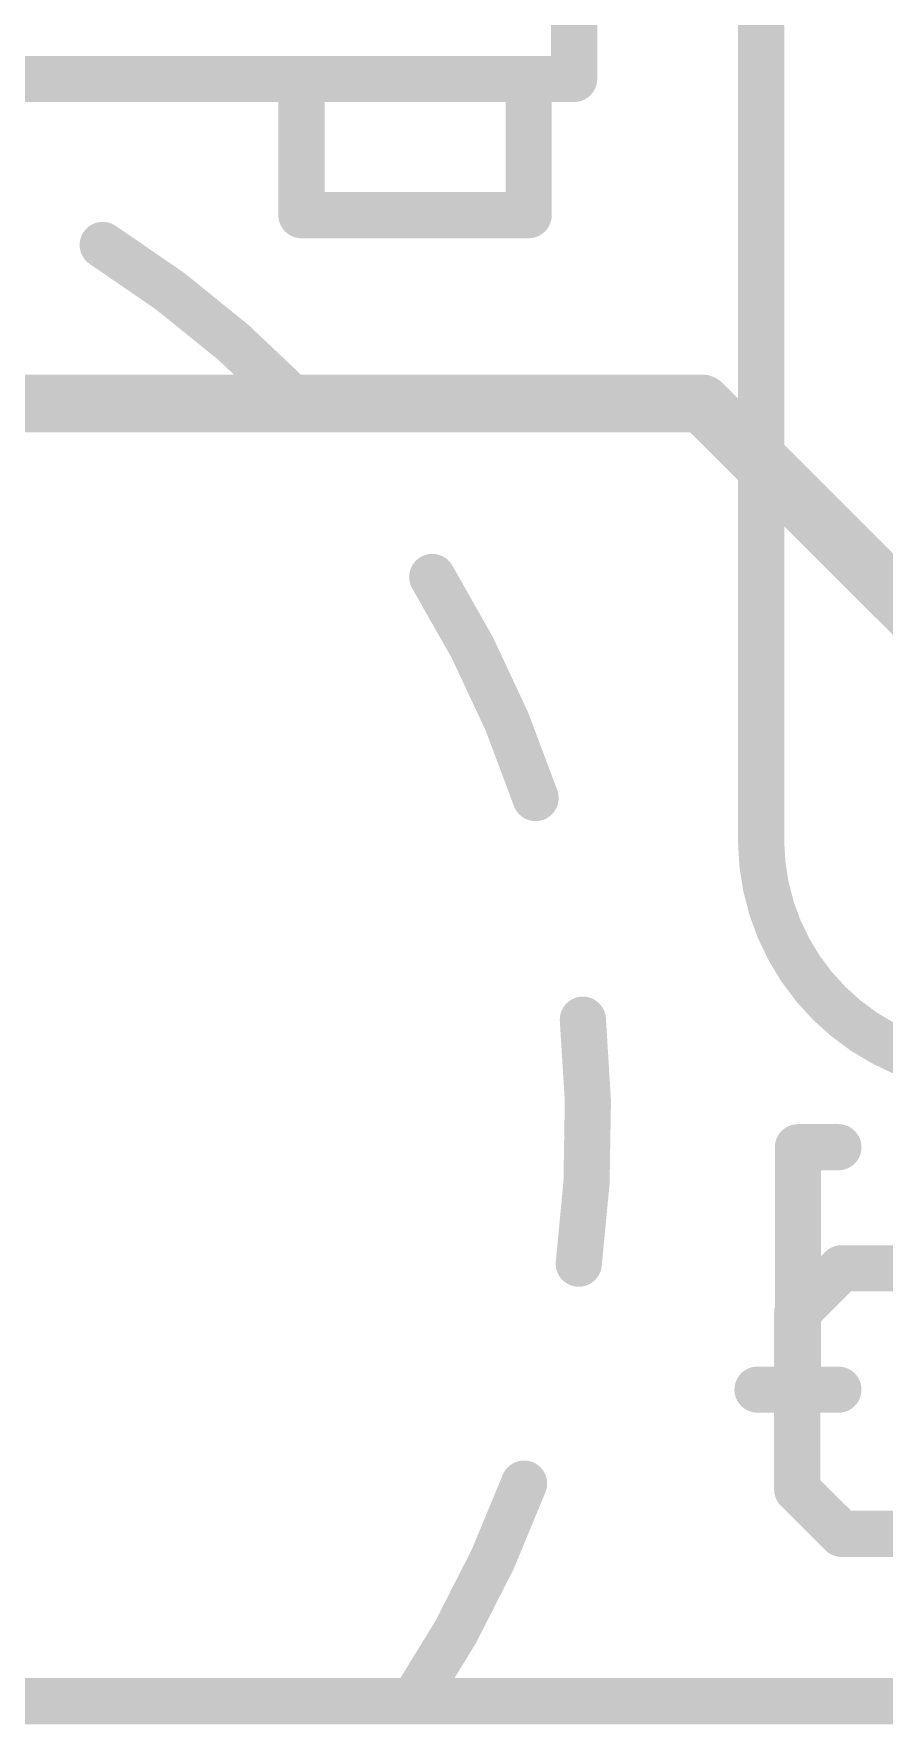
# Model space of a CAD drawing. Extents: x -31 to 86, y -14 to 53.
# Drawn here: x 9.76 to 13.5, y -0.1 to 7.34 of the extents above; entities that cross this region are included whole.
import ezdxf

# ---------------------------------------------------------------- set-up
doc = ezdxf.new("R2010")
doc.units = 0
for name, color, linetype in [('1', 12, 'CONTINUOUS'), ('16', 132, 'CONTINUOUS'), ('20', 53, 'CONTINUOUS'), ('21', 41, 'CONTINUOUS'), ('22', 40, 'CONTINUOUS'), ('51', 53, 'CONTINUOUS')]:
    doc.layers.add(name, color=color, linetype=linetype)

msp = doc.modelspace()

# ---------------------------------------------------------------- linework, layer by layer
at = {"layer": '1', "const_width": 0.254}
for points in [[(0.9525, 5.715), (12.7, 5.715)], [(12.7, 5.715), (14.605, 3.81)]]:
    msp.add_lwpolyline(points, dxfattribs=at)
at = {"layer": '1', "const_width": 0.127}
for points in [[(12.7449, 5.7599, 1), (12.6551, 5.6701)], [(12.7, 5.6515, 1), (12.7, 5.7785)]]:
    msp.add_lwpolyline(points, format="xyb", dxfattribs=at)
at = {"layer": '16', "const_width": 0.254}
for points in [[(0.9525, 5.715), (12.7, 5.715)], [(12.7, 5.715), (14.605, 3.81)]]:
    msp.add_lwpolyline(points, dxfattribs=at)
at = {"layer": '16', "const_width": 0.127}
for points in [[(12.7449, 5.7599, 1), (12.6551, 5.6701)], [(12.7, 5.6515, 1), (12.7, 5.7785)]]:
    msp.add_lwpolyline(points, format="xyb", dxfattribs=at)
at = {"layer": '20', "const_width": 0.2032}
msp.add_lwpolyline([(2.54, 0), (59.69, 0)], dxfattribs=at)
at = {"layer": '21', "const_width": 0.2032}
for points in [[(12.96, 3.7825), (12.96, 29.1825)], [(12.1375, 23.3438), (12.1375, 7.1438)], [(12.1375, 7.1438), (5.6375, 7.1438)], [(13.314, 1.906), (13.1191, 1.7111)], [(13.7038, 1.906), (13.314, 1.906)], [(13.1191, 1.7111), (13.1191, 0.9315)], [(13.1191, 0.9315), (13.314, 0.7366)], [(13.314, 0.7366), (13.7038, 0.7366)]]:
    msp.add_lwpolyline(points, dxfattribs=at)
at = {"layer": '21'}
for points, const_width in [([(12.1375, 7.093, 1), (12.1375, 7.1946)], 0.1016), ([(12.0867, 7.1438, 1), (12.1883, 7.1438)], 0.1016), ([(10.0903, 6.4558, 1), (10.036, 6.3699)], 0.1016), ([(10.8984, 5.7368, 0.0589), (10.0631, 6.4128)], 0.2032), ([(10.8621, 5.7013, 1), (10.9348, 5.7723)], 0.1016), ([(11.9678, 3.9769, 0.0589), (11.5132, 4.9506)], 0.2032), ([(11.5564, 4.9773, 1), (11.47, 4.9238)], 0.1016), ([(11.9195, 3.961, 1), (12.016, 3.9929)], 0.1016), ([(12.96, 3.7825, 0.3802), (13.87, 2.7825)], 0.2032), ([(13.0108, 3.7831, 1), (12.9092, 3.7819)], 0.1016), ([(12.9092, 3.7825, 1), (13.0108, 3.7825)], 0.1016), ([(12.1578, 1.9264, 0.0589), (12.1758, 3.0008)], 0.2032), ([(12.2263, 3.0059, 1), (12.1253, 2.9957)], 0.1016), ([(12.1074, 1.9332, 1), (12.2081, 1.9196)], 0.1016), ([(13.314, 1.9568, 1), (13.314, 1.8552)], 0.1016), ([(13.3499, 1.8701, 1), (13.2781, 1.9419)], 0.1016), ([(13.1699, 1.7111, 1), (13.0683, 1.7111)], 0.1016), ([(13.0832, 1.747, 1), (13.155, 1.6752)], 0.1016), ([(11.43, 0, 0.0589), (11.917, 0.9579)], 0.2032), ([(11.9647, 0.9403, 1), (11.8694, 0.9754)], 0.1016), ([(13.155, 0.9674, 1), (13.0832, 0.8956)], 0.1016), ([(13.0683, 0.9315, 1), (13.1699, 0.9315)], 0.1016), ([(13.314, 0.7874, 1), (13.314, 0.6858)], 0.1016), ([(13.2781, 0.7007, 1), (13.3499, 0.7725)], 0.1016), ([(11.3877, 0.0282, 1), (11.4723, -0.0282)], 0.1016)]:
    msp.add_lwpolyline(points, format="xyb", dxfattribs=dict(at, const_width=const_width))
at = {"layer": '22'}
for points, const_width in [([(10.0903, 6.4558, 1), (10.036, 6.3699)], 0.1016), ([(10.8984, 5.7368, 0.0589), (10.0631, 6.4128)], 0.2032), ([(10.8621, 5.7013, 1), (10.9348, 5.7723)], 0.1016), ([(11.9678, 3.9769, 0.0589), (11.5132, 4.9506)], 0.2032), ([(11.5564, 4.9773, 1), (11.47, 4.9238)], 0.1016), ([(11.9195, 3.961, 1), (12.016, 3.9929)], 0.1016), ([(12.1578, 1.9264, 0.0589), (12.1758, 3.0008)], 0.2032), ([(12.2263, 3.0059, 1), (12.1253, 2.9957)], 0.1016), ([(13.1222, 2.4901, 1), (13.1222, 2.3885)], 0.1016), ([(13.173, 2.4393, 1), (13.0714, 2.4393)], 0.1016), ([(13.3002, 2.3885, 1), (13.3002, 2.4901)], 0.1016), ([(12.1074, 1.9332, 1), (12.2081, 1.9196)], 0.1016), ([(12.9443, 1.4224, 1), (12.9443, 1.3208)], 0.1016), ([(13.0714, 1.3716, 1), (13.173, 1.3716)], 0.1016), ([(13.3002, 1.3208, 1), (13.3002, 1.4224)], 0.1016), ([(11.43, 0, 0.0589), (11.917, 0.9579)], 0.2032), ([(11.9647, 0.9403, 1), (11.8694, 0.9754)], 0.1016), ([(11.3877, 0.0282, 1), (11.4723, -0.0282)], 0.1016)]:
    msp.add_lwpolyline(points, format="xyb", dxfattribs=dict(at, const_width=const_width))
at = {"layer": '22', "const_width": 0.2032}
for points in [[(13.3002, 2.4393), (13.1222, 2.4393)], [(13.1222, 2.4393), (13.1222, 1.3716)], [(13.3002, 1.3716), (12.9443, 1.3716)]]:
    msp.add_lwpolyline(points, dxfattribs=at)
at = {"layer": '51', "const_width": 0.2032}
for points in [[(10.9375, 6.5438), (10.9375, 7.1438)], [(11.9375, 7.1438), (11.9375, 6.5438)], [(11.9375, 6.5438), (10.9375, 6.5438)]]:
    msp.add_lwpolyline(points, dxfattribs=at)
at = {"layer": '51', "const_width": 0.1016}
for points in [[(10.9883, 7.1438, 1), (10.8867, 7.1438)], [(11.9883, 7.1438, 1), (11.8867, 7.1438)], [(10.9375, 6.5946, 1), (10.9375, 6.493)], [(11.9375, 6.493, 1), (11.9375, 6.5946)], [(10.8867, 6.5438, 1), (10.9883, 6.5438)], [(11.8867, 6.5438, 1), (11.9883, 6.5438)]]:
    msp.add_lwpolyline(points, format="xyb", dxfattribs=at)

doc.saveas('drawing.dxf')
